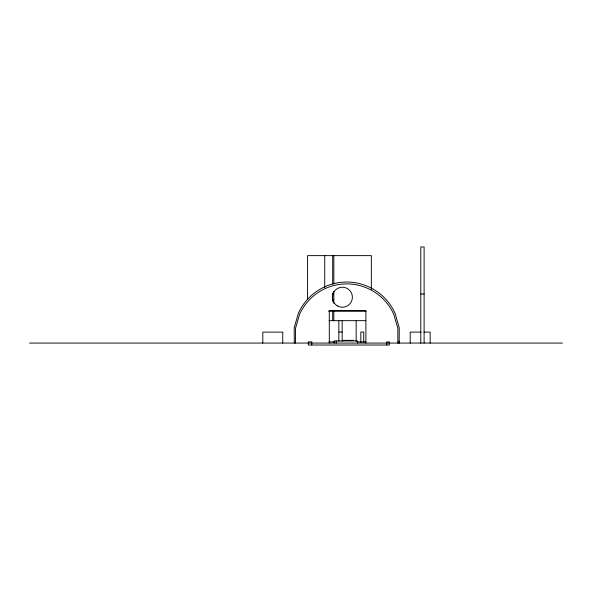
<?xml version="1.0" encoding="UTF-8"?>
<svg xmlns="http://www.w3.org/2000/svg" width="592" height="592" viewBox="0 0 592 592"><rect width="100%" height="100%" fill="white"/><g stroke="black" fill="none" stroke-linecap="round" stroke-linejoin="round"><path stroke-width="0.89" d="M397.824 343.071L397.861 328.338L393.732 314.197A51.696 51.696 0 0 0 299.619 314.197L295.497 328.338L295.526 343.071M399.149 343.071L399.267 327.901L395.086 313.316A53.028 53.028 0 0 0 298.353 313.316L294.18 327.901L294.298 343.071M420.794 294.002L424.109 294.002M340.067 310.526L351.271 310.526M328.56 311.192L366.085 311.192M329.145 320.664L365.738 320.664M338.853 332.038L342.169 332.038M421.09 332.119L410.204 332.119L410.204 343.071M423.805 332.119L430.155 332.119L430.155 343.071M342.812 340.356L353.683 340.356M328.967 341.887L334.362 341.887M357.538 341.887L365.775 341.887M29.6 343.071L562.4 343.071M424.109 343.071L424.109 246.975L420.794 246.975L420.794 343.071M399.075 341.125L399.075 343.071M386.82 345.025L386.82 341.887L389.366 341.887L389.366 345.025L308.291 345.025L308.291 341.887L311.777 341.887L311.777 345.025M371.347 289.518L371.347 255.633L307.574 255.633L307.574 299.596M365.893 343.071L365.893 310.637L329.293 310.637L329.293 343.071M363.732 342.154L363.732 332.038L360.831 332.038L360.831 342.154M357.457 343.071L357.457 340.955L334.11 340.955L334.11 343.071M356.169 320.664L356.169 341.414M342.169 320.812L342.169 341.443M338.853 320.812L338.853 341.443M336.152 340.955L336.152 343.071M333.844 255.633L333.844 284.027M333.844 291.353L333.844 303.259M333.844 311.503L333.844 320.664M332.689 255.633L332.689 284.027M332.689 293.188L332.689 301.424M332.689 311.503L332.689 320.664M324.727 255.633L324.727 287.69M282.754 343.071L282.754 332.119L262.804 332.119L262.804 343.071M337.366 305.901A10.02 10.02 0 0 0 352.395 297.221A10.02 10.02 0 0 0 337.366 288.548A10.02 10.02 0 0 0 337.366 305.901"/></g></svg>
